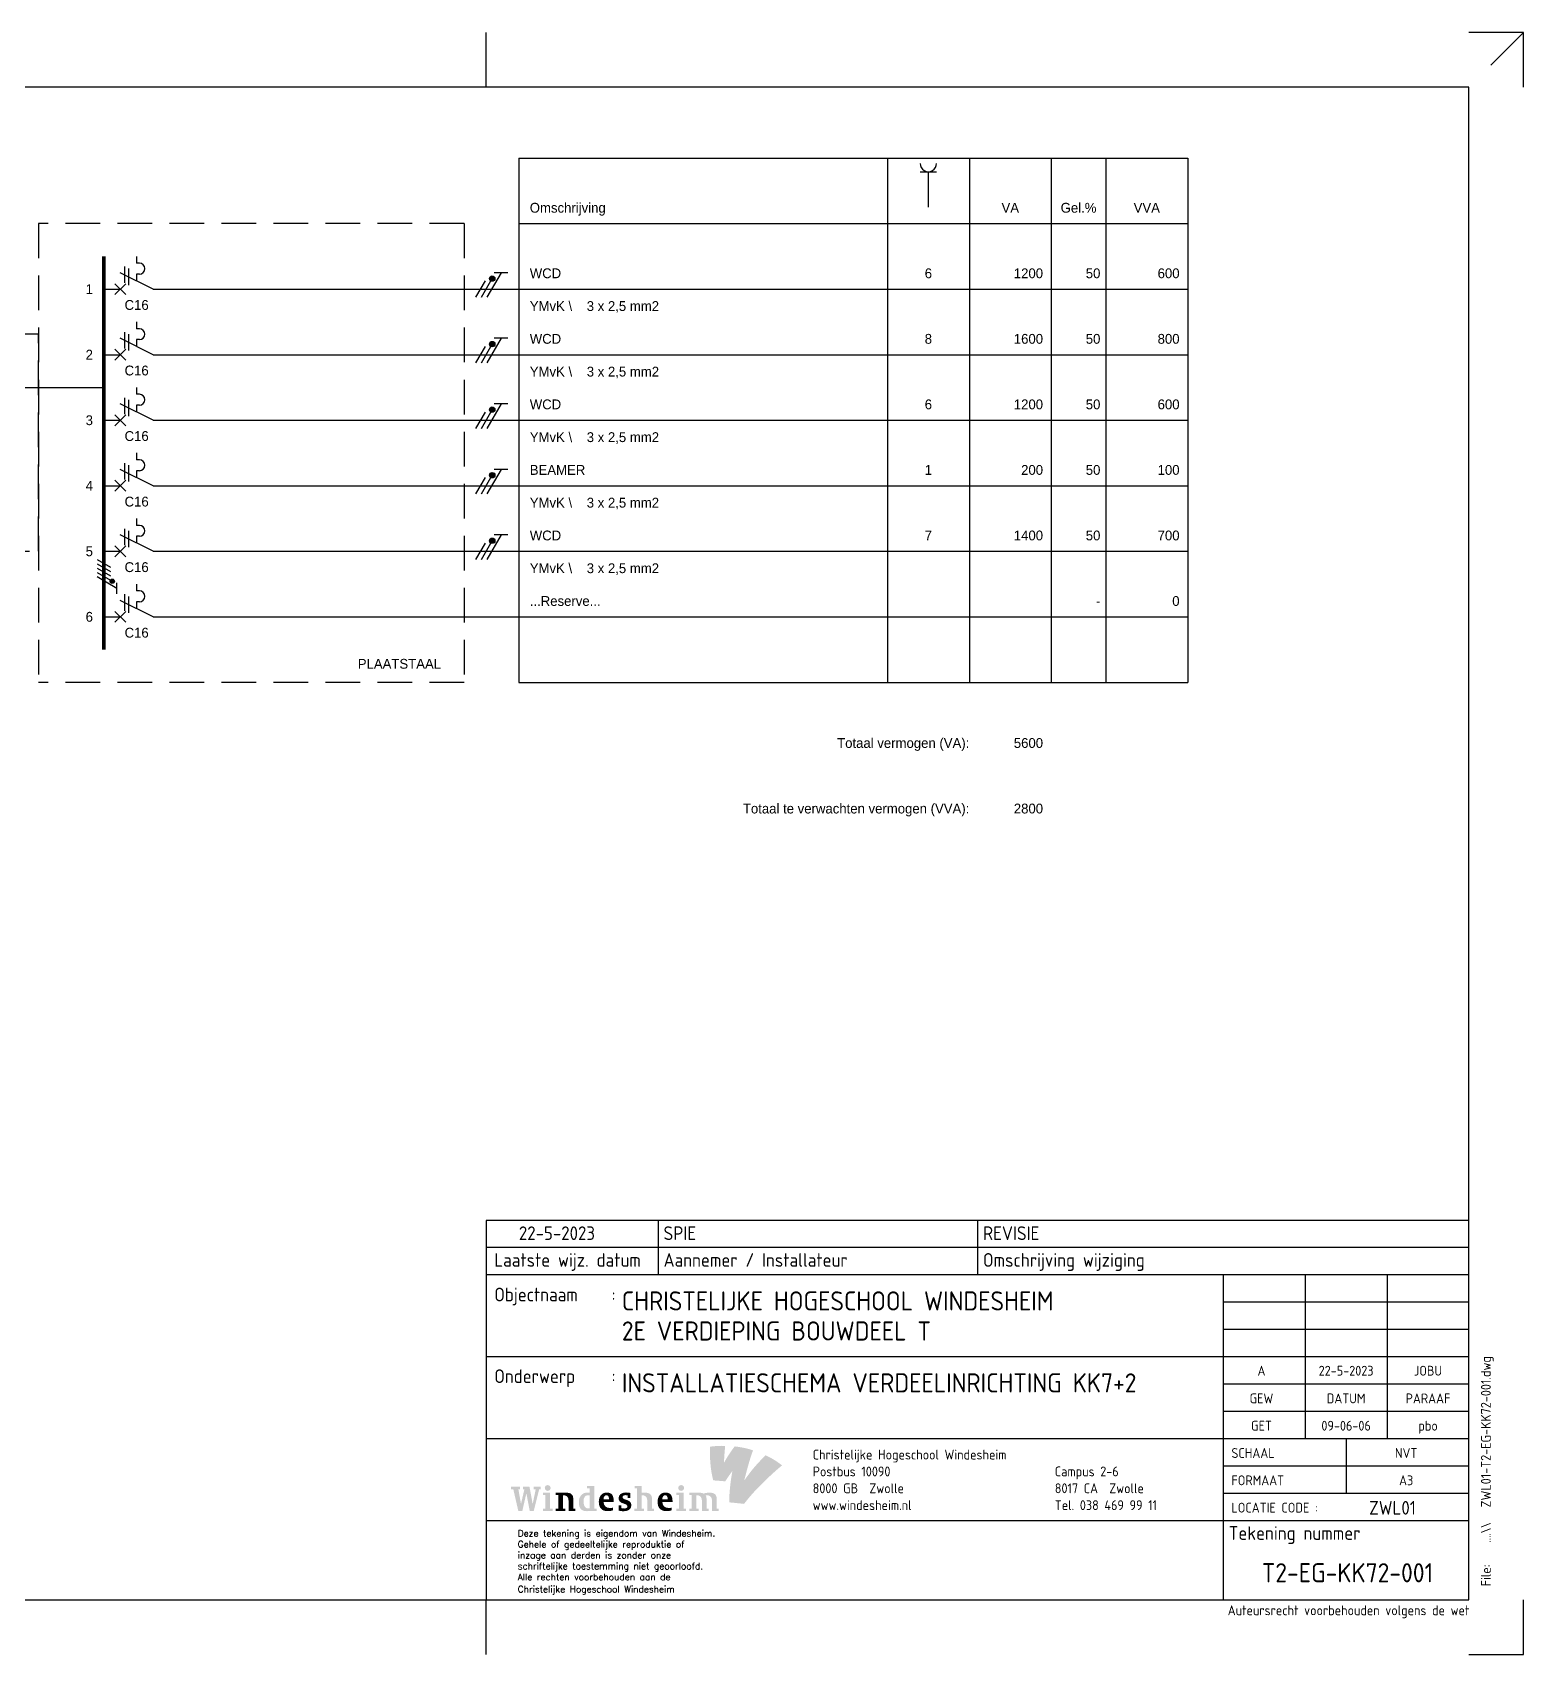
# Model space of a CAD drawing. Header units: millimetres. Extents: x 0 to 420, y 0 to 297.
# Drawn here: x 146.9 to 420, y 0 to 297 of the extents above; entities that cross this region are included whole.
import ezdxf
from ezdxf.enums import TextEntityAlignment as Align

# ---------------------------------------------------------------- set-up
doc = ezdxf.new("R2010")
doc.units = ezdxf.units.MM
doc.linetypes.add('HIDDEN', pattern=[9.525, 6.35, -3.175])
doc.layers.get('0').update_dxf_attribs({"linetype": 'CONTINUOUS'})
for name, color, linetype in [('00att018', 1, 'CONTINUOUS'), ('00att025', 2, 'CONTINUOUS'), ('00att035', 3, 'CONTINUOUS'), ('00att050', 4, 'CONTINUOUS'), ('00kad018', 1, 'CONTINUOUS'), ('00kad025', 2, 'CONTINUOUS'), ('00kad070', 5, 'CONTINUOUS'), ('BL$2----_KADER', 7, 'CONTINUOUS'), ('BL$4----_LOGO', 7, 'CONTINUOUS'), ('BL$4----_STEMPEL', 7, 'CONTINUOUS'), ('EL$1----', 3, 'CONTINUOUS'), ('EL$1----_KK7+2', 3, 'CONTINUOUS'), ('LAAG_1', 160, 'CONTINUOUS')]:
    doc.layers.add(name, color=color, linetype=linetype)
doc.styles.add('BURO-018', font='BUROFONT', dxfattribs={"height": 1.8})
doc.styles.add('EDU', font='ROMANS.SHX', dxfattribs={"height": 2.5})
doc.styles.add('ISO', font='isocp.shx')

# ---------------------------------------------------------------- blocks, each defined once
blk = doc.blocks.new('a3-windesheim-hor')
at = {"layer": '00kad018', "color": 1}
for p, q in [((230, 287), (230, 297)), ((420, 297), (410, 297)), ((420, 297), (414, 291)), ((420, 287), (420, 297)), ((230, 0), (230, 10)), ((420, 0), (420, 10)), ((410, 0), (420, 0))]:
    blk.add_line(p, q, dxfattribs=at)
at = {"layer": '00kad070', "color": 5}
for p, q in [((410, 287), (20, 287)), ((410, 10), (410, 287)), ((20, 10), (410, 10))]:
    blk.add_line(p, q, dxfattribs=at)
at = {"layer": '00att018', "color": 1, "style": 'ISO'}
blk.add_text('Auteursrecht voorbehouden volgens de wet', height=1.8, dxfattribs=at).set_placement((410.08, 7.2), align=Align.RIGHT)
blk = doc.blocks.new('AI9-BLK4')
at = {"layer": 'LAAG_1'}
h = blk.add_hatch(color=40, dxfattribs=at)
edge = h.paths.add_edge_path()
edge.add_spline(control_points=[(7.13, 7.18), (4.76, 4.71), (2.6, 2.64), (-0.67, -2.09), (0, 0.48), (1.33, 5.88), (2.58, 8.98), (0.66, 9.66), (-2.22, 10.26), (-4.13, 10.42), (-5.47, 8.84), (-7.52, 5.49), (-8.07, 4.43), (-8, 6.89), (-7.74, 9.27), (-7.64, 10.61), (-9.57, 10.7), (-11, 10.61), (-13.21, 10.31), (-13.29, 6), (-13.05, 2.03), (-12.01, -2), (-10.76, -2.09), (-7.6, -2.36), (-7.6, -2.36), (-7.12, -1.66), (-6.13, -0.03), (-4.98, 1.41), (-5.44, -0.9), (-5.87, -4.06), (-6.06, -7.16), (-6.12, -8.14), (-6.15, -9.12), (-6.16, -10.06), (-4.67, -10.18), (-0.96, -10.58), (-0.72, -10.61), (-0.72, -10.61), (-0.71, -10.6), (-0.71, -10.6), (-0.7, -10.59), (-0.7, -10.58), (-0.69, -10.58), (0.69, -8.77), (2.26, -6.96), (3.63, -5.5), (4.7, -4.37), (5.74, -3.33), (6.72, -2.37), (9.27, 0.11), (11.5, 2.08), (13.21, 3.49), (11.03, 5.13), (9.48, 6.13), (7.13, 7.18)], knot_values=[0, 0, 0, 0, 1, 1, 1, 2, 2, 2, 3, 3, 3, 4, 4, 4, 5, 5, 5, 6, 6, 6, 7, 7, 7, 8, 8, 8, 9, 9, 9, 10, 10, 10, 11, 11, 11, 12, 12, 12, 13, 13, 13, 14, 14, 14, 15, 15, 15, 16, 16, 16, 17, 17, 17, 18, 18, 18, 18], degree=3, periodic=0)
h = blk.add_hatch(color=154, dxfattribs=at)
edge = h.paths.add_edge_path()
edge.add_spline(control_points=[(-0.71, -10.6), (-0.71, -10.6), (-0.71, -10.6), (-0.71, -10.6), (-0.74, -10.63), (-0.72, -10.62), (-0.71, -10.6)], knot_values=[0, 0, 0, 0, 1, 1, 1, 2, 2, 2, 2], degree=3, periodic=0)
h = blk.add_hatch(color=154, dxfattribs=at)
edge = h.paths.add_edge_path()
edge.add_spline(control_points=[(-0.71, -10.6), (-0.71, -10.6), (-0.7, -10.6), (-0.7, -10.6), (-0.67, -10.57), (-0.69, -10.59), (-0.71, -10.6)], knot_values=[0, 0, 0, 0, 1, 1, 1, 2, 2, 2, 2], degree=3, periodic=0)
blk = doc.blocks.new('AI9-BLK3')
at = {"layer": 'LAAG_1'}
h = blk.add_hatch(color=154, dxfattribs=at)
edge = h.paths.add_edge_path()
edge.add_spline(control_points=[(-27.78, 3.24), (-27.78, 3.24), (-29.75, -4.72), (-29.75, -4.72), (-29.75, -4.72), (-31.22, -4.72), (-31.22, -4.72), (-31.22, -4.72), (-32.46, 1.79), (-32.46, 1.79), (-32.46, 1.79), (-33.95, -4.72), (-33.95, -4.72), (-33.95, -4.72), (-35.41, -4.72), (-35.41, -4.72), (-35.41, -4.72), (-37.24, 3.24), (-37.24, 3.24), (-37.24, 3.24), (-38.03, 3.24), (-38.03, 3.24), (-38.03, 3.24), (-38.03, 4.16), (-38.03, 4.16), (-38.03, 4.16), (-34.81, 4.16), (-34.81, 4.16), (-34.81, 4.16), (-34.81, 3.24), (-34.81, 3.24), (-34.81, 3.24), (-35.38, 3.24), (-35.38, 3.24), (-35.38, 3.24), (-34.43, -2.11), (-34.43, -2.11), (-34.43, -2.11), (-33.18, 3.26), (-33.18, 3.26), (-33.18, 3.26), (-33.73, 3.26), (-33.73, 3.26), (-33.73, 3.26), (-33.73, 4.16), (-33.73, 4.16), (-33.73, 4.16), (-31.32, 4.16), (-31.32, 4.16), (-31.32, 4.16), (-30.15, -2.11), (-30.15, -2.11), (-30.15, -2.11), (-29.03, 3.24), (-29.03, 3.24), (-29.03, 3.24), (-29.84, 3.24), (-29.84, 3.24), (-29.84, 3.24), (-29.84, 4.16), (-29.84, 4.16), (-29.84, 4.16), (-27.18, 4.16), (-27.18, 4.16), (-27.18, 4.16), (-27.18, 3.24), (-27.18, 3.24), (-27.18, 3.24), (-27.78, 3.24), (-27.78, 3.24)], knot_values=[0, 0, 0, 0, 1, 1, 1, 2, 2, 2, 3, 3, 3, 4, 4, 4, 5, 5, 5, 6, 6, 6, 7, 7, 7, 8, 8, 8, 9, 9, 9, 10, 10, 10, 11, 11, 11, 12, 12, 12, 13, 13, 13, 14, 14, 14, 15, 15, 15, 16, 16, 16, 17, 17, 17, 18, 18, 18, 19, 19, 19, 20, 20, 20, 21, 21, 21, 22, 22, 22, 23, 23, 23, 23], degree=3, periodic=0)
h = blk.add_hatch(color=154, dxfattribs=at)
edge = h.paths.add_edge_path()
edge.add_spline(control_points=[(-26.42, -4.7), (-26.42, -4.7), (-26.42, -3.87), (-26.42, -3.87), (-26.42, -3.87), (-25.47, -3.87), (-25.47, -3.87), (-25.47, -3.87), (-25.47, 1.17), (-25.47, 1.17), (-25.47, 1.17), (-26.42, 1.17), (-26.42, 1.17), (-26.42, 1.17), (-26.42, 1.99), (-26.42, 1.99), (-26.42, 1.99), (-23.75, 1.99), (-23.75, 1.99), (-23.75, 1.99), (-23.75, -3.87), (-23.75, -3.87), (-23.75, -3.87), (-22.88, -3.87), (-22.88, -3.87), (-22.88, -3.87), (-22.88, -4.7), (-22.88, -4.7), (-22.88, -4.7), (-26.42, -4.7), (-26.42, -4.7)], knot_values=[0, 0, 0, 0, 1, 1, 1, 2, 2, 2, 3, 3, 3, 4, 4, 4, 5, 5, 5, 6, 6, 6, 7, 7, 7, 8, 8, 8, 9, 9, 9, 10, 10, 10, 10], degree=3, periodic=0)
edge = h.paths.add_edge_path()
edge.add_spline(control_points=[(-24.66, 2.67), (-25.25, 2.67), (-25.71, 3.15), (-25.71, 3.74), (-25.71, 4.33), (-25.25, 4.79), (-24.66, 4.79), (-24.07, 4.79), (-23.58, 4.33), (-23.58, 3.74), (-23.58, 3.15), (-24.07, 2.67), (-24.66, 2.67)], knot_values=[0, 0, 0, 0, 1, 1, 1, 2, 2, 2, 3, 3, 3, 4, 4, 4, 4], degree=3, periodic=0)
h = blk.add_hatch(color=154, dxfattribs=at)
edge = h.paths.add_edge_path()
edge.add_spline(control_points=[(-17.02, -4.7), (-17.02, -4.7), (-17.02, -0.94), (-17.02, -0.94), (-17.02, -0.3), (-17.19, 0.21), (-17.5, 0.52), (-17.87, 0.9), (-18.34, 1.07), (-18.89, 1.07), (-18.95, 1.07), (-19.03, 1.07), (-19.09, 1.06), (-19.09, 1.06), (-19.09, -3.87), (-19.09, -3.87), (-19.09, -3.87), (-18.24, -3.87), (-18.24, -3.87), (-18.24, -3.87), (-18.24, -4.7), (-18.24, -4.7), (-18.24, -4.7), (-21.72, -4.7), (-21.72, -4.7), (-21.72, -4.7), (-21.72, -3.87), (-21.72, -3.87), (-21.72, -3.87), (-20.8, -3.87), (-20.8, -3.87), (-20.8, -3.87), (-20.8, 1.17), (-20.8, 1.17), (-20.8, 1.17), (-21.72, 1.17), (-21.72, 1.17), (-21.72, 1.17), (-21.72, 1.99), (-21.72, 1.99), (-21.72, 1.99), (-19.44, 1.99), (-19.44, 1.99), (-19.15, 1.99), (-18.89, 2.03), (-18.56, 2.03), (-16.96, 2.03), (-16.32, 1.86), (-15.88, 1.41), (-15.46, 1), (-15.3, 0.57), (-15.3, -0.15), (-15.3, -0.15), (-15.3, -3.87), (-15.3, -3.87), (-15.3, -3.87), (-14.5, -3.87), (-14.5, -3.87), (-14.5, -3.87), (-14.5, -4.7), (-14.5, -4.7), (-14.5, -4.7), (-17.02, -4.7), (-17.02, -4.7)], knot_values=[0, 0, 0, 0, 1, 1, 1, 2, 2, 2, 3, 3, 3, 4, 4, 4, 5, 5, 5, 6, 6, 6, 7, 7, 7, 8, 8, 8, 9, 9, 9, 10, 10, 10, 11, 11, 11, 12, 12, 12, 13, 13, 13, 14, 14, 14, 15, 15, 15, 16, 16, 16, 17, 17, 17, 18, 18, 18, 19, 19, 19, 20, 20, 20, 21, 21, 21, 21], degree=3, periodic=0)
h = blk.add_hatch(color=154, dxfattribs=at)
edge = h.paths.add_edge_path(flags=16)
edge.add_spline(control_points=[(-6.76, -4.7), (-6.76, -4.7), (-6.76, -3.87), (-6.76, -3.87), (-6.76, -3.87), (-7.62, -3.87), (-7.62, -3.87), (-7.62, -3.87), (-7.62, 4.46), (-7.62, 4.46), (-7.62, 4.46), (-10.2, 4.46), (-10.2, 4.46), (-10.2, 4.46), (-10.2, 3.64), (-10.2, 3.64), (-10.2, 3.64), (-9.32, 3.64), (-9.32, 3.64), (-9.32, 3.64), (-9.32, 1.95), (-9.32, 1.95), (-9.59, 2), (-9.79, 2.04), (-10.19, 2.04), (-11.95, 2.04), (-13.23, 0.68), (-13.23, -1.45), (-13.23, -3.83), (-12.29, -4.77), (-10.28, -4.77), (-9.86, -4.77), (-9.32, -4.7), (-9.12, -4.7), (-9.12, -4.7), (-6.76, -4.7), (-6.76, -4.7)], knot_values=[0, 0, 0, 0, 1, 1, 1, 2, 2, 2, 3, 3, 3, 4, 4, 4, 5, 5, 5, 6, 6, 6, 7, 7, 7, 8, 8, 8, 9, 9, 9, 10, 10, 10, 11, 11, 11, 12, 12, 12, 12], degree=3, periodic=0)
edge = h.paths.add_edge_path()
edge.add_spline(control_points=[(-9.28, -3.73), (-9.49, -3.76), (-9.62, -3.78), (-9.79, -3.78), (-10.77, -3.78), (-11.52, -3.12), (-11.52, -1.21), (-11.52, 0.4), (-10.88, 1.06), (-10, 1.06), (-9.71, 1.06), (-9.48, 1.02), (-9.28, 0.97), (-9.28, 0.97), (-9.28, -3.73), (-9.28, -3.73)], knot_values=[0, 0, 0, 0, 1, 1, 1, 2, 2, 2, 3, 3, 3, 4, 4, 4, 5, 5, 5, 5], degree=3, periodic=0)
h = blk.add_hatch(color=154, dxfattribs=at)
edge = h.paths.add_edge_path(flags=16)
edge.add_spline(control_points=[(-0.43, -1.4), (-0.43, 1.03), (-1.16, 2.05), (-3.05, 2.05), (-4.8, 2.05), (-5.93, 0.7), (-5.93, -1.35), (-5.93, -3.59), (-4.75, -4.76), (-2.66, -4.76), (-1.92, -4.76), (-1.25, -4.65), (-0.71, -4.43), (-0.71, -4.43), (-0.71, -3.47), (-0.71, -3.47), (-1.15, -3.57), (-1.59, -3.59), (-2.01, -3.59), (-3.43, -3.59), (-4.18, -2.54), (-4.18, -1.4), (-4.18, -1.4), (-0.43, -1.4), (-0.43, -1.4)], knot_values=[0, 0, 0, 0, 1, 1, 1, 2, 2, 2, 3, 3, 3, 4, 4, 4, 5, 5, 5, 6, 6, 6, 7, 7, 7, 8, 8, 8, 8], degree=3, periodic=0)
edge = h.paths.add_edge_path()
edge.add_spline(control_points=[(-2.19, -0.48), (-2.19, -0.48), (-4.21, -0.48), (-4.21, -0.48), (-4.21, 0.48), (-3.76, 1.08), (-3.17, 1.08), (-2.58, 1.08), (-2.19, 0.63), (-2.19, -0.48)], knot_values=[0, 0, 0, 0, 1, 1, 1, 2, 2, 2, 3, 3, 3, 3], degree=3, periodic=0)
h = blk.add_hatch(color=154, dxfattribs=at)
edge = h.paths.add_edge_path()
edge.add_spline(control_points=[(3.18, -4.79), (2.42, -4.79), (1.53, -4.63), (1.31, -4.55), (1.31, -4.55), (1.31, -2.67), (1.31, -2.67), (1.31, -2.67), (2.34, -2.67), (2.34, -2.67), (2.34, -2.67), (2.34, -3.62), (2.34, -3.62), (2.58, -3.7), (2.94, -3.79), (3.32, -3.79), (4.14, -3.79), (4.53, -3.52), (4.53, -3.03), (4.53, -2.53), (4.09, -2.3), (3.53, -2.1), (3.53, -2.1), (2.71, -1.81), (2.71, -1.81), (1.84, -1.5), (1.32, -0.99), (1.32, 0.08), (1.32, 1.19), (2.31, 2.08), (3.93, 2.08), (4.57, 2.08), (5.29, 2), (5.66, 1.88), (5.66, 1.88), (5.66, 0.04), (5.66, 0.04), (5.66, 0.04), (4.69, 0.04), (4.69, 0.04), (4.69, 0.04), (4.69, 1), (4.69, 1), (4.43, 1.07), (4.17, 1.11), (3.89, 1.11), (3.16, 1.11), (2.8, 0.83), (2.8, 0.37), (2.8, -0.04), (3.05, -0.24), (3.64, -0.43), (3.64, -0.43), (4.44, -0.7), (4.44, -0.7), (5.37, -1.01), (6, -1.57), (6, -2.6), (6, -4), (4.84, -4.79), (3.18, -4.79)], knot_values=[0, 0, 0, 0, 1, 1, 1, 2, 2, 2, 3, 3, 3, 4, 4, 4, 5, 5, 5, 6, 6, 6, 7, 7, 7, 8, 8, 8, 9, 9, 9, 10, 10, 10, 11, 11, 11, 12, 12, 12, 13, 13, 13, 14, 14, 14, 15, 15, 15, 16, 16, 16, 17, 17, 17, 18, 18, 18, 19, 19, 19, 20, 20, 20, 20], degree=3, periodic=0)
h = blk.add_hatch(color=154, dxfattribs=at)
edge = h.paths.add_edge_path()
edge.add_spline(control_points=[(11.81, -4.7), (11.81, -4.7), (11.81, -1.02), (11.81, -1.02), (11.81, -0.32), (11.67, 0.19), (11.34, 0.52), (10.95, 0.91), (10.48, 1.07), (9.97, 1.07), (9.88, 1.07), (9.79, 1.06), (9.75, 1.06), (9.75, 1.06), (9.75, -3.87), (9.75, -3.87), (9.75, -3.87), (10.59, -3.87), (10.59, -3.87), (10.59, -3.87), (10.59, -4.7), (10.59, -4.7), (10.59, -4.7), (7.11, -4.7), (7.11, -4.7), (7.11, -4.7), (7.11, -3.87), (7.11, -3.87), (7.11, -3.87), (8.03, -3.87), (8.03, -3.87), (8.03, -3.87), (8.03, 3.64), (8.03, 3.64), (8.03, 3.64), (7.16, 3.64), (7.16, 3.64), (7.16, 3.64), (7.16, 4.46), (7.16, 4.46), (7.16, 4.46), (9.75, 4.46), (9.75, 4.46), (9.75, 4.46), (9.75, 1.99), (9.75, 1.99), (9.93, 2), (10.23, 2.03), (10.54, 2.03), (11.88, 2.03), (12.52, 1.84), (12.96, 1.4), (13.39, 0.97), (13.53, 0.51), (13.53, -0.15), (13.53, -0.15), (13.53, -3.87), (13.53, -3.87), (13.53, -3.87), (14.34, -3.87), (14.34, -3.87), (14.34, -3.87), (14.34, -4.7), (14.34, -4.7), (14.34, -4.7), (11.81, -4.7), (11.81, -4.7)], knot_values=[0, 0, 0, 0, 1, 1, 1, 2, 2, 2, 3, 3, 3, 4, 4, 4, 5, 5, 5, 6, 6, 6, 7, 7, 7, 8, 8, 8, 9, 9, 9, 10, 10, 10, 11, 11, 11, 12, 12, 12, 13, 13, 13, 14, 14, 14, 15, 15, 15, 16, 16, 16, 17, 17, 17, 18, 18, 18, 19, 19, 19, 20, 20, 20, 21, 21, 21, 22, 22, 22, 22], degree=3, periodic=0)
h = blk.add_hatch(color=154, dxfattribs=at)
edge = h.paths.add_edge_path(flags=16)
edge.add_spline(control_points=[(21.09, -1.4), (21.09, 1.03), (20.36, 2.05), (18.47, 2.05), (16.72, 2.05), (15.6, 0.7), (15.6, -1.35), (15.6, -3.59), (16.77, -4.76), (18.87, -4.76), (19.6, -4.76), (20.27, -4.65), (20.81, -4.43), (20.81, -4.43), (20.81, -3.47), (20.81, -3.47), (20.37, -3.57), (19.93, -3.59), (19.52, -3.59), (18.09, -3.59), (17.35, -2.54), (17.35, -1.4), (17.35, -1.4), (21.09, -1.4), (21.09, -1.4)], knot_values=[0, 0, 0, 0, 1, 1, 1, 2, 2, 2, 3, 3, 3, 4, 4, 4, 5, 5, 5, 6, 6, 6, 7, 7, 7, 8, 8, 8, 8], degree=3, periodic=0)
edge = h.paths.add_edge_path()
edge.add_spline(control_points=[(19.33, -0.48), (19.33, -0.48), (17.31, -0.48), (17.31, -0.48), (17.31, 0.48), (17.76, 1.08), (18.35, 1.08), (18.94, 1.08), (19.33, 0.63), (19.33, -0.48)], knot_values=[0, 0, 0, 0, 1, 1, 1, 2, 2, 2, 3, 3, 3, 3], degree=3, periodic=0)
h = blk.add_hatch(color=154, dxfattribs=at)
edge = h.paths.add_edge_path()
edge.add_spline(control_points=[(22.47, -4.7), (22.47, -4.7), (22.47, -3.87), (22.47, -3.87), (22.47, -3.87), (23.42, -3.87), (23.42, -3.87), (23.42, -3.87), (23.42, 1.17), (23.42, 1.17), (23.42, 1.17), (22.47, 1.17), (22.47, 1.17), (22.47, 1.17), (22.47, 1.99), (22.47, 1.99), (22.47, 1.99), (25.13, 1.99), (25.13, 1.99), (25.13, 1.99), (25.13, -3.87), (25.13, -3.87), (25.13, -3.87), (26, -3.87), (26, -3.87), (26, -3.87), (26, -4.7), (26, -4.7), (26, -4.7), (22.47, -4.7), (22.47, -4.7)], knot_values=[0, 0, 0, 0, 1, 1, 1, 2, 2, 2, 3, 3, 3, 4, 4, 4, 5, 5, 5, 6, 6, 6, 7, 7, 7, 8, 8, 8, 9, 9, 9, 10, 10, 10, 10], degree=3, periodic=0)
edge = h.paths.add_edge_path()
edge.add_spline(control_points=[(24.23, 2.67), (23.64, 2.67), (23.18, 3.15), (23.18, 3.74), (23.18, 4.33), (23.64, 4.79), (24.23, 4.79), (24.82, 4.79), (25.31, 4.33), (25.31, 3.74), (25.31, 3.15), (24.82, 2.67), (24.23, 2.67)], knot_values=[0, 0, 0, 0, 1, 1, 1, 2, 2, 2, 3, 3, 3, 4, 4, 4, 4], degree=3, periodic=0)
h = blk.add_hatch(color=154, dxfattribs=at)
edge = h.paths.add_edge_path()
edge.add_spline(control_points=[(35.52, -4.7), (35.52, -4.7), (35.52, -0.89), (35.52, -0.89), (35.52, -0.3), (35.34, 0.21), (35.04, 0.52), (34.66, 0.9), (34.24, 1.07), (33.55, 1.07), (33.41, 1.07), (33.28, 1.05), (33.17, 1.03), (33.4, 0.83), (33.52, 0.35), (33.52, -0.07), (33.52, -0.07), (33.52, -3.87), (33.52, -3.87), (33.52, -3.87), (34.3, -3.87), (34.3, -3.87), (34.3, -3.87), (34.3, -4.7), (34.3, -4.7), (34.3, -4.7), (31.82, -4.7), (31.82, -4.7), (31.82, -4.7), (31.82, -0.89), (31.82, -0.89), (31.82, -0.18), (31.64, 0.24), (31.34, 0.53), (30.95, 0.92), (30.5, 1.07), (30.01, 1.07), (29.96, 1.07), (29.9, 1.06), (29.8, 1.06), (29.8, 1.06), (29.8, -3.87), (29.8, -3.87), (29.8, -3.87), (30.64, -3.87), (30.64, -3.87), (30.64, -3.87), (30.64, -4.7), (30.64, -4.7), (30.64, -4.7), (27.17, -4.7), (27.17, -4.7), (27.17, -4.7), (27.17, -3.87), (27.17, -3.87), (27.17, -3.87), (28.09, -3.87), (28.09, -3.87), (28.09, -3.87), (28.09, 1.17), (28.09, 1.17), (28.09, 1.17), (27.17, 1.17), (27.17, 1.17), (27.17, 1.17), (27.17, 1.99), (27.17, 1.99), (27.17, 1.99), (29.58, 1.99), (29.58, 1.99), (29.86, 1.99), (30.2, 2.03), (30.42, 2.03), (31.35, 2.03), (31.94, 1.93), (32.49, 1.67), (32.96, 1.86), (33.67, 2.01), (34.45, 2.01), (35.63, 2.01), (36.25, 1.82), (36.67, 1.4), (37.08, 0.99), (37.23, 0.53), (37.23, -0.08), (37.23, -0.08), (37.23, -3.87), (37.23, -3.87), (37.23, -3.87), (38.03, -3.87), (38.03, -3.87), (38.03, -3.87), (38.03, -4.7), (38.03, -4.7), (38.03, -4.7), (35.52, -4.7), (35.52, -4.7)], knot_values=[0, 0, 0, 0, 1, 1, 1, 2, 2, 2, 3, 3, 3, 4, 4, 4, 5, 5, 5, 6, 6, 6, 7, 7, 7, 8, 8, 8, 9, 9, 9, 10, 10, 10, 11, 11, 11, 12, 12, 12, 13, 13, 13, 14, 14, 14, 15, 15, 15, 16, 16, 16, 17, 17, 17, 18, 18, 18, 19, 19, 19, 20, 20, 20, 21, 21, 21, 22, 22, 22, 23, 23, 23, 24, 24, 24, 25, 25, 25, 26, 26, 26, 27, 27, 27, 28, 28, 28, 29, 29, 29, 30, 30, 30, 31, 31, 31, 32, 32, 32, 32], degree=3, periodic=0)
blk = doc.blocks.new('AI9-BLK2')
at = {"layer": 'LAAG_1', "color": 7}
for name, p in [('AI9-BLK4', (36.4, 1.35)), ('AI9-BLK3', (-11.59, -7.17))]:
    blk.add_blockref(name, p, dxfattribs=at)
blk = doc.blocks.new('CHW_ONDERHOEK')
at = {"layer": '00kad025', "color": 2}
for p, q in [((-190, 79.5), (-190, 69.5)), ((-10, 79.5), (-190, 79.5)), ((-158.5, 79.5), (-158.5, 69.5)), ((-100, 79.5), (-100, 69.5)), ((-10, 74.5), (-190, 74.5)), ((-40, 69.5), (-40, 39.5)), ((-25, 69.5), (-25, 39.5)), ((-10, 64.5), (-55, 64.5)), ((-10, 59.5), (-55, 59.5)), ((-10, 54.5), (-55, 54.5)), ((-10, 49.5), (-55, 49.5)), ((-32.5, 39.5), (-32.5, 34.5)), ((-32.5, 34.5), (-32.5, 29.5))]:
    blk.add_line(p, q, dxfattribs=at)
at = {"layer": '00kad070', "color": 5}
for p, q in [((-10, 69.5), (-190, 69.5)), ((-190, 69.5), (-190, 10)), ((-55, 69.5), (-55, 10)), ((-55, 54.5), (-190, 54.5)), ((-10, 44.5), (-55, 44.5)), ((-10, 39.5), (-190, 39.5)), ((-10, 34.5), (-55, 34.5)), ((-10, 29.5), (-55, 29.5)), ((-55, 24.5), (-190, 24.5)), ((-10, 24.5), (-55, 24.5))]:
    blk.add_line(p, q, dxfattribs=at)
at = {"layer": 'LAAG_1', "color": 7, "xscale": 0.5, "yscale": 0.5, "zscale": 0.5}
blk.add_blockref('AI9-BLK2', (-160.6, 32.22), dxfattribs=at)
at = {"layer": '00att018', "color": 1, "style": 'ISO'}
for s, p in [('GEW', (-48, 46)), ('DATUM', (-32.5, 46)), ('PARAAF', (-17.5, 46)), ('GET', (-48, 41))]:
    blk.add_text(s, height=1.8, dxfattribs=at).set_placement(p, align=Align.CENTER)
for s, p in [('SCHAAL', (-53.5, 36)), ('FORMAAT', (-53.5, 31))]:
    blk.add_text(s, height=1.8, dxfattribs=at).set_placement(p)
at = {"layer": '00att018', "color": 1, "style": 'ISO', "width": 0.9}
blk.add_text('....\\\\', height=1.8, rotation=90, dxfattribs=at).set_placement((-6, 20.5))
at = {"layer": '00att018', "color": 1, "linetype": 'Continuous', "style": 'EDU'}
for s, p in [('Gehele of gedeeltelijke reproduktie of', (-184.2, 19.6)), ('Deze tekening is eigendom van Windesheim.', (-184.2, 21.6)), ('inzage aan derden is zonder onze', (-184.2, 17.6)), ('schriftelijke toestemming niet geoorloofd.', (-184.2, 15.6)), ('Alle rechten voorbehouden aan de', (-184.2, 13.6)), ('Christelijke Hogeschool Windesheim', (-184.2, 11.38))]:
    blk.add_text(s, height=1.2, dxfattribs=at).set_placement(p)
at = {"layer": '00att018', "color": 1, "style": 'ISO'}
blk.add_text('File:', height=1.8, rotation=90, dxfattribs=at).set_placement((-6, 12.5))
for tag, p in [('WZ_CODED', (-48, 66.07)), ('WZ_DATUMD', (-32.5, 66.07)), ('WZ_WZGOEDD', (-17.5, 66.07)), ('WZ_CODEC', (-48, 61.07)), ('WZ_DATUMC', (-32.5, 61.07)), ('WZ_WZGOEDC', (-17.5, 61.07)), ('WZ_CODEB', (-48, 56.07)), ('WZ_DATUMB', (-32.5, 56.07)), ('WZ_WZGOEDB', (-17.5, 56.07)), ('WZ_CODEA', (-48, 51.07)), ('WZ_DATUMA', (-32.5, 51.07)), ('WZ_WZGOEDA', (-17.5, 51.07)), ('TKDATCREAT', (-32.5, 41)), ('TKINIT', (-17.5, 41)), ('TKSCHAAL', (-21.5, 36)), ('TKFORMAAT', (-21.5, 31))]:
    blk.add_attdef(tag, text='', height=1.8, dxfattribs=at).set_placement(p, align=Align.CENTER)
blk.add_attdef('DWGNAME', (-6, 26.93), '', height=1.8, rotation=90, dxfattribs=at)
at = {"layer": '00att025', "color": 2, "style": 'ISO'}
for s, p in [('Objectnaam', (-188.5, 64.67)), ('Onderwerp', (-188.5, 49.72)), ('Tekening nummer', (-54, 21))]:
    blk.add_text(s, height=2.5, dxfattribs=at).set_placement(p)
at = {"layer": '00att025', "style": 'ISO'}
for p in [(-167.02, 64.67), (-167.02, 49.78)]:
    blk.add_text(':', height=2.5, dxfattribs=at).set_placement(p)
at = {"layer": '00att025', "color": 1, "style": 'ISO'}
blk.add_text('LOCATIE CODE :', height=1.8, dxfattribs=at).set_placement((-53.5, 26))
at = {"layer": '00att025', "color": 2, "style": 'ISO'}
for tag, p in [('WZ_DATUM', (-184, 75.9)), ('WZ_AANNEMER_INSTALATEUR', (-157.5, 75.9)), ('WZ_OMSCHR', (-99, 75.9))]:
    blk.add_attdef(tag, p, '', height=2.5, dxfattribs=at)
at = {"layer": '00att025', "color": 3, "style": 'ISO'}
blk.add_attdef('TKVRIJ2', text='', height=2.5, dxfattribs=at).set_placement((-24, 25.62), align=Align.CENTER)
at = {"layer": '00att035', "color": 3, "style": 'ISO'}
for s, p in [('Laatste wijz. datum', (-188.5, 71)), ('Aannemer / Installateur', (-157.5, 71)), ('Omschrijving wijziging', (-99, 71))]:
    blk.add_text(s, height=2.5, dxfattribs=at).set_placement(p)
for tag, p in [('PROMSCHR', (-165.14, 63)), ('TK1OMSCHR', (-165.14, 57.5)), ('TK2OMSCHR', (-165.14, 48)), ('TKVRIJ1', (-165.14, 42.5))]:
    blk.add_attdef(tag, p, '', height=3.5, dxfattribs=at)
at = {"layer": '00att050', "color": 4, "style": 'ISO'}
blk.add_attdef('TKFASE', text='', height=5, dxfattribs=at).set_placement((-14.5, 82), align=Align.RIGHT)
blk.add_attdef('TKTEKNR', text='', height=3.5, dxfattribs=at).set_placement((-32.25, 13.23), align=Align.CENTER)
at = {"layer": 'BL$4----_LOGO', "color": 1, "style": 'ISO'}
for s, p in [('Christelijke Hogeschool Windesheim', (-130.19, 35.71)), ('Postbus 10090', (-130.19, 32.63)), ('Campus 2-6', (-85.85, 32.63)), ('8000 GB  Zwolle', (-130.19, 29.54)), ('8017 CA  Zwolle', (-85.85, 29.54)), ('www.windesheim.nl', (-130.19, 26.45)), ('Tel. 038 469 99 11', (-85.85, 26.45))]:
    blk.add_text(s, height=1.8, dxfattribs=at).set_placement(p)
blk = doc.blocks.new('B3')
at = {"color": 0, "linetype": 'Continuous'}
for p, q in [((0, 9), (0, 21)), ((0, 9), (-3, 3)), ((-6, 6), (-4.75, 6)), ((-4.75, 6.5), (-4.75, 6)), ((-2.75, 6.5), (-2.75, 6)), ((-2.75, 6), (-1.5, 6)), ((-4.125, 3.75), (-1.125, 3.75)), ((-3.75, 4.5), (-0.75, 4.5)), ((-1, 4), (1, 2)), ((-1, 2), (1, 4)), ((0, 0), (0, 3))]:
    blk.add_line(p, q, dxfattribs=at)
blk.add_arc((-3.75, 6.5), 1, 0, 180, dxfattribs=at)
at = {"color": 1, "style": 'BURO-018'}
blk.add_attdef('E_VRIJ1', (-3, 12), '', height=1.8, rotation=90, dxfattribs=at)
at = {"color": 1, "linetype": 'Continuous', "style": 'BURO-018'}
blk.add_attdef('E_IIA', text='', height=1.8, rotation=90, dxfattribs=at).set_placement((2, 6), align=Align.TOP_CENTER)
blk = doc.blocks.new('m1')
at = {"color": 0, "linetype": 'Continuous'}
blk.add_line((0, 21), (0, 33), dxfattribs=at)
blk = doc.blocks.new('b1s')
at = {"color": 0, "linetype": 'Continuous'}
blk.add_line((0, 33), (0, 54), dxfattribs=at)
blk = doc.blocks.new('m1s')
at = {"color": 0, "linetype": 'Continuous'}
blk.add_line((0, 54), (0, 66), dxfattribs=at)
blk = doc.blocks.new('KOLNR6')
at = {"color": 0, "linetype": 'Continuous'}
for p, q in [((-3.5, -1.5), (-3.5, 1.5)), ((3, 0), (-3.5, 0))]:
    blk.add_line(p, q, dxfattribs=at)
blk.add_arc((-5, 0), 1.5, 270, 90, dxfattribs=at)
blk = doc.blocks.new('L1')
at = {"color": 0, "linetype": 'Continuous'}
for p, q in [((-3, 73.98), (-3, 71.48)), ((-3, 72.73), (1.5, 70.13)), ((1.5, 69.13), (-1.5, 70.87)), ((1.5, 68.13), (-1.5, 69.87))]:
    blk.add_line(p, q, dxfattribs=at)
at = {"color": 0, "linetype": 'Continuous', "const_width": 0.5}
blk.add_lwpolyline([(-1.68, 71.12, 1), (-2.18, 71.12, 1)], format="xyb", close=True, dxfattribs=at)
at = {"color": 0, "linetype": 'Continuous'}
blk.add_circle((-1.93, 71.12), 0.5, dxfattribs=at)
blk = doc.blocks.new('111104')
at = {"color": 0, "linetype": 'Continuous'}
for p, q in [((-3, 6.98), (-3, 4.48)), ((-3, 5.73), (1.5, 3.13)), ((1.5, 2.13), (-1.5, 3.87)), ((1.5, 1.13), (-1.5, 2.87)), ((1.5, 0.13), (-1.5, 1.87)), ((1.5, -0.87), (-1.5, 0.87))]:
    blk.add_line(p, q, dxfattribs=at)
at = {"color": 0, "linetype": 'Continuous', "const_width": 0.5}
blk.add_lwpolyline([(-1.68, 4.12, 1), (-2.18, 4.12, 1)], format="xyb", close=True, dxfattribs=at)
at = {"color": 0, "linetype": 'Continuous'}
blk.add_circle((-1.93, 4.12), 0.5, dxfattribs=at)

msp = doc.modelspace()

# ---------------------------------------------------------------- linework, layer by layer
at = {"layer": 'EL$1----', "ltscale": 0.2}
msp.add_line((140.54, 232), (160, 232), dxfattribs=at)
at = {"layer": 'EL$1----', "color": 1, "linetype": 'HIDDEN'}
msp.add_lwpolyline([(148, 241.77), (111.47, 241.77), (111.47, 202.02), (148, 202.02)], close=True, dxfattribs=at)
at = {"layer": 'EL$1----_KK7+2', "color": 1}
for p, q in [((236, 274), (236, 178)), ((236, 274), (358.5, 274)), ((303.5, 274), (303.5, 178)), ((318.5, 274), (318.5, 178)), ((333.5, 274), (333.5, 178)), ((343.5, 274), (343.5, 178)), ((358.5, 274), (358.5, 178)), ((236, 262), (358.5, 262)), ((236, 178), (358.5, 178))]:
    msp.add_line(p, q, dxfattribs=at)
at = {"layer": 'EL$1----_KK7+2', "color": 1, "linetype": 'HIDDEN'}
for p, q in [((148, 262), (148, 178)), ((226, 262), (148, 262)), ((226, 262), (226, 178)), ((226, 178), (148, 178))]:
    msp.add_line(p, q, dxfattribs=at)
at = {"layer": 'EL$1----_KK7+2'}
for p, q in [((226, 250), (358.5, 250)), ((226, 238), (358.5, 238)), ((226, 226), (358.5, 226)), ((226, 214), (358.5, 214)), ((226, 202), (358.5, 202)), ((226, 190), (358.5, 190))]:
    msp.add_line(p, q, dxfattribs=at)
for points in [[(160, 244, 0.7, 0.7, 0), (160, 256, 0.7, 0.7, 0)], [(160, 232, 0.7, 0.7, 0), (160, 244, 0.7, 0.7, 0)], [(160, 220, 0.7, 0.7, 0), (160, 232, 0.7, 0.7, 0)], [(160, 208, 0.7, 0.7, 0), (160, 220, 0.7, 0.7, 0)], [(160, 196, 0.7, 0.7, 0), (160, 208, 0.7, 0.7, 0)], [(160, 184, 0.7, 0.7, 0), (160, 196, 0.7, 0.7, 0)]]:
    msp.add_lwpolyline(points, format="xyseb", dxfattribs=at)

# ---------------------------------------------------------------- block references
at = {"layer": 'BL$2----_KADER'}
msp.add_blockref('a3-windesheim-hor', (0, 0), dxfattribs=at)
at = {"layer": 'BL$4----_STEMPEL'}
ref = msp.add_blockref('CHW_ONDERHOEK', (420, 0), dxfattribs=at)
ref.add_attrib('TKTEKNR', 'T2-EG-KK72-001', dxfattribs={"layer": '00att050', "color": 4, "height": 3.5, "style": 'ISO'}).set_placement((387.75, 13.23), align=Align.CENTER)
ref.add_attrib('WZ_CODEA', 'A', dxfattribs={"layer": '00att018', "color": 1, "height": 1.8, "style": 'ISO'}).set_placement((372, 51.07), align=Align.CENTER)
ref.add_attrib('WZ_DATUMA', '22-5-2023', dxfattribs={"layer": '00att018', "color": 1, "height": 1.8, "style": 'ISO'}).set_placement((387.5, 51.07), align=Align.CENTER)
ref.add_attrib('WZ_WZGOEDA', 'JOBU', dxfattribs={"layer": '00att018', "color": 1, "height": 1.8, "style": 'ISO'}).set_placement((402.5, 51.07), align=Align.CENTER)
ref.add_attrib('TKDATCREAT', '09-06-06', dxfattribs={"layer": '00att018', "color": 1, "height": 1.8, "style": 'ISO'}).set_placement((387.5, 41), align=Align.CENTER)
ref.add_attrib('TKINIT', 'pbo', dxfattribs={"layer": '00att018', "color": 1, "height": 1.8, "style": 'ISO'}).set_placement((402.5, 41), align=Align.CENTER)
ref.add_attrib('TKSCHAAL', 'NVT', dxfattribs={"layer": '00att018', "color": 1, "height": 1.8, "style": 'ISO'}).set_placement((398.5, 36), align=Align.CENTER)
ref.add_attrib('TKFORMAAT', 'A3', dxfattribs={"layer": '00att018', "color": 1, "height": 1.8, "style": 'ISO'}).set_placement((398.5, 31), align=Align.CENTER)
ref.add_attrib('TKVRIJ2', 'ZWL01', dxfattribs={"layer": '00att025', "color": 3, "height": 2.5, "style": 'ISO'}).set_placement((396, 25.62), align=Align.CENTER)
ref.add_attrib('PROMSCHR', 'CHRISTELIJKE HOGESCHOOL WINDESHEIM', (254.86, 63), dxfattribs={"layer": '00att035', "color": 3, "height": 3.5, "style": 'ISO'})
ref.add_attrib('TK2OMSCHR', 'INSTALLATIESCHEMA VERDEELINRICHTING KK7+2', (254.86, 48), dxfattribs={"layer": '00att035', "color": 3, "height": 3.5, "style": 'ISO'})
ref.add_attrib('TKFILE', 'ZWL01-T2-EG-KK72-001.dwg', (414, 26.93), dxfattribs={"layer": '00att018', "color": 1, "height": 1.8, "rotation": 90, "style": 'ISO'})
ref.add_attrib('TK1OMSCHR', '2E VERDIEPING BOUWDEEL T', (254.86, 57.5), dxfattribs={"layer": '00att035', "color": 3, "height": 3.5, "style": 'ISO'})
ref.add_attrib('WZ_DATUM', '22-5-2023', (236, 75.9), dxfattribs={"layer": '00att025', "color": 2, "height": 2.5, "style": 'ISO'})
ref.add_attrib('WZ_AANNEMER_INSTALATEUR', 'SPIE', (262.5, 75.9), dxfattribs={"layer": '00att025', "color": 2, "height": 2.5, "style": 'ISO'})
ref.add_attrib('WZ_OMSCHR', 'REVISIE', (321, 75.9), dxfattribs={"layer": '00att025', "color": 2, "height": 2.5, "style": 'ISO'})
at = {"layer": 'EL$1----', "rotation": 270}
for p in [(160, 250), (160, 238), (160, 226), (160, 214), (160, 202)]:
    msp.add_blockref('L1', p, dxfattribs=at)
at = {"layer": 'EL$1----', "xscale": 0.8, "yscale": 0.8, "zscale": 0.8, "rotation": 180}
msp.add_blockref('111104', (160, 199.8), dxfattribs=at)
at = {"layer": 'EL$1----_KK7+2', "rotation": 270}
for name, p in [('KOLNR6', (311, 268)), ('m1', (160, 250)), ('b1s', (160, 250)), ('m1s', (160, 250)), ('m1', (160, 238)), ('b1s', (160, 238)), ('m1s', (160, 238)), ('m1', (160, 226)), ('b1s', (160, 226)), ('m1s', (160, 226)), ('m1', (160, 214)), ('b1s', (160, 214)), ('m1s', (160, 214)), ('m1', (160, 202)), ('b1s', (160, 202)), ('m1s', (160, 202)), ('m1', (160, 190)), ('b1s', (160, 190)), ('m1s', (160, 190))]:
    msp.add_blockref(name, p, dxfattribs=at)
for p in [(160, 250), (160, 238), (160, 226), (160, 214), (160, 202), (160, 190)]:
    msp.add_blockref('B3', p, dxfattribs=at).add_auto_attribs({'E_IIA': 'C16'})

# ---------------------------------------------------------------- texts
at = {"layer": 'EL$1----', "color": 1, "style": 'BURO-018'}
msp.add_text('PLAATSTAAL', height=1.8, dxfattribs=at).set_placement((206.5, 180.5))
at = {"layer": 'EL$1----_KK7+2', "color": 1, "style": 'BURO-018'}
for s, p in [('Omschrijving', (238, 264)), ('WCD', (238, 252)), ('YMvK \\    3 x 2,5 mm2', (238, 246)), ('WCD', (238, 240)), ('YMvK \\    3 x 2,5 mm2', (238, 234)), ('WCD', (238, 228)), ('YMvK \\    3 x 2,5 mm2', (238, 222)), ('BEAMER', (238, 216)), ('YMvK \\    3 x 2,5 mm2', (238, 210)), ('WCD', (238, 204)), ('YMvK \\    3 x 2,5 mm2', (238, 198)), ('...Reserve...', (238, 192))]:
    msp.add_text(s, height=1.8, dxfattribs=at).set_placement(p)
for s, p in [('VA', (326, 264)), ('Gel.%', (338.5, 264)), ('VVA', (351, 264)), ('6', (311, 252)), ('8', (311, 240)), ('6', (311, 228)), ('1', (311, 216)), ('7', (311, 204))]:
    msp.add_text(s, height=1.8, dxfattribs=at).set_placement(p, align=Align.CENTER)
for s, p in [('1200', (332, 252)), ('50', (342.5, 252)), ('600', (357, 252)), ('1600', (332, 240)), ('50', (342.5, 240)), ('800', (357, 240)), ('1200', (332, 228)), ('50', (342.5, 228)), ('600', (357, 228)), ('200', (332, 216)), ('50', (342.5, 216)), ('100', (357, 216)), ('1400', (332, 204)), ('50', (342.5, 204)), ('700', (357, 204)), ('0', (357, 192)), ('-', (342.5, 192)), ('Totaal vermogen (VA):', (318.5, 166)), ('5600', (332, 166)), ('Totaal te verwachten vermogen (VVA):', (318.5, 154)), ('2800', (332, 154))]:
    msp.add_text(s, height=1.8, dxfattribs=at).set_placement(p, align=Align.RIGHT)
for s, p in [('1', (158, 250)), ('2', (158, 238)), ('3', (158, 226)), ('4', (158, 214)), ('5', (158, 202)), ('6', (158, 190))]:
    msp.add_text(s, height=1.8, dxfattribs=at).set_placement(p, align=Align.MIDDLE_RIGHT)

doc.saveas('drawing.dxf')
